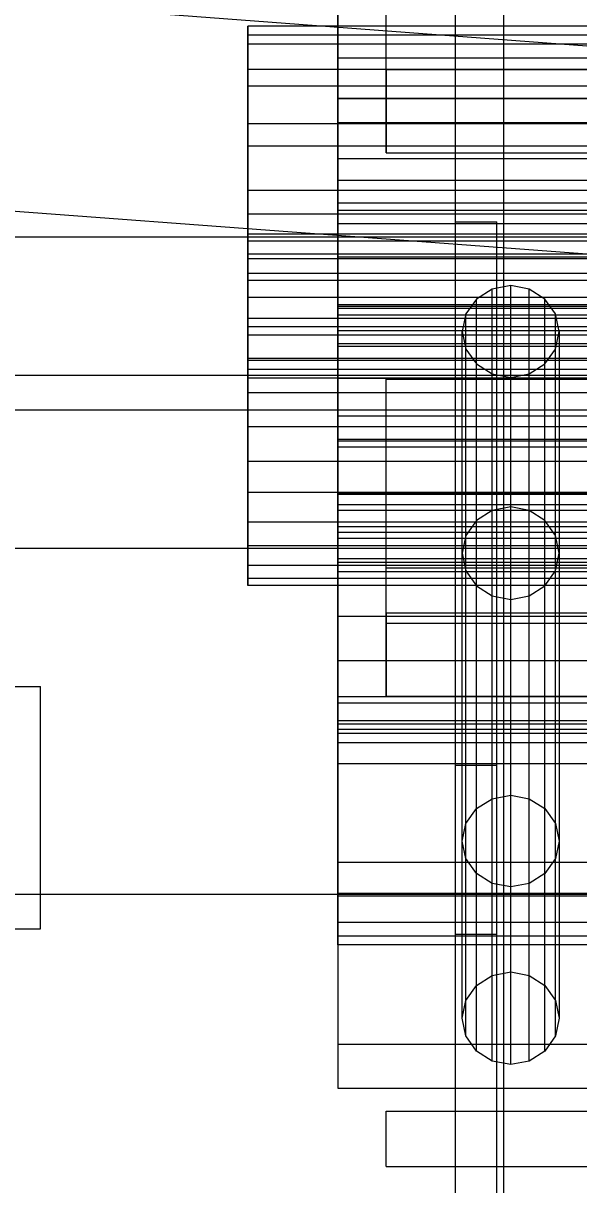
# Model space of a CAD drawing. Header units: millimetres. Extents: x -191664 to 191490, y -197311 to 10263.
# Drawn here: x -532.5 to -452.2, y -31692 to -31524.1 of the extents above; entities that cross this region are included whole.
import ezdxf

# ---------------------------------------------------------------- set-up
doc = ezdxf.new("R2010")
doc.units = ezdxf.units.MM
for name, color, linetype, lineweight in [('COTAS_USUARIO', 1, 'Continuous', 0), ('frontal_C01', 7, 'Continuous', 0), ('frontal_C02', 7, 'Continuous', 0), ('frontal_C03', 7, 'Continuous', 0), ('frontal_C04', 7, 'Continuous', 0)]:
    doc.layers.add(name, color=color, linetype=linetype, lineweight=lineweight)
doc.dimstyles.new('PLANTA_100', dxfattribs={"dimtxt": 250, "dimasz": 150, "dimexe": 150, "dimexo": 80, "dimgap": 100, "dimtad": 1, "dimtih": 1, "dimtoh": 1, "dimdec": 1, "dimdsep": 46, "dimcen": 0.09, "dimclrd": 1, "dimclre": 1, "dimclrt": 1, "dimadec": 0, "dimazin": 0, "dimtfac": 1, "dimtdec": 4, "dimtofl": 0, "dimtmove": 0, "dimatfit": 3, "dimfxl": 1, "dimtolj": 1, "dimtzin": 0, "dimarcsym": 0})

# ---------------------------------------------------------------- blocks, each defined once
blk = doc.blocks.new('*D108')
at = {"layer": 'COTAS_USUARIO', "color": 1, "lineweight": -2, "transparency": 16777216}
for p, q in [((-80, -30400), (-1350, -30400)), ((-1200, -31850), (-1200, -30550)), ((-80, -32000), (-1350, -32000))]:
    blk.add_line(p, q, dxfattribs=at)
at = {"layer": 'COTAS_USUARIO', "color": 1, "transparency": 16777216}
for points in [[(-1225, -30550), (-1175, -30550), (-1200, -30400)], [(-1225, -31850), (-1175, -31850), (-1200, -32000)]]:
    blk.add_solid(points, dxfattribs=at)
at = {"layer": 'Defpoints', "color": 0, "transparency": 16777216}
for p in [(-1200, -30400), (0, -30400), (0, -32000)]:
    blk.add_point(p, dxfattribs=at)
blk = doc.blocks.new('*D109')
at = {"layer": 'COTAS_USUARIO', "color": 1, "lineweight": -2, "transparency": 16777216}
for p, q in [((-80, -28700), (-1350, -28700)), ((-1200, -31850), (-1200, -28850)), ((-80, -32000), (-1350, -32000))]:
    blk.add_line(p, q, dxfattribs=at)
at = {"layer": 'COTAS_USUARIO', "color": 1, "transparency": 16777216}
for points in [[(-1225, -28850), (-1175, -28850), (-1200, -28700)], [(-1225, -31850), (-1175, -31850), (-1200, -32000)]]:
    blk.add_solid(points, dxfattribs=at)
at = {"layer": 'Defpoints', "color": 0, "transparency": 16777216}
for p in [(-1200, -28700), (0, -28700), (0, -32000)]:
    blk.add_point(p, dxfattribs=at)
blk = doc.blocks.new('*D110')
at = {"layer": 'COTAS_USUARIO', "color": 1, "lineweight": -2, "transparency": 16777216}
for p, q in [((-80, -30350), (-1350, -30350)), ((-1200, -31850), (-1200, -30500)), ((-80, -32000), (-1350, -32000))]:
    blk.add_line(p, q, dxfattribs=at)
at = {"layer": 'COTAS_USUARIO', "color": 1, "transparency": 16777216}
for points in [[(-1225, -30500), (-1175, -30500), (-1200, -30350)], [(-1225, -31850), (-1175, -31850), (-1200, -32000)]]:
    blk.add_solid(points, dxfattribs=at)
at = {"layer": 'Defpoints', "color": 0, "transparency": 16777216}
for p in [(-1200, -30350), (0, -30350), (0, -32000)]:
    blk.add_point(p, dxfattribs=at)
blk = doc.blocks.new('*D111')
at = {"layer": 'COTAS_USUARIO', "color": 1, "lineweight": -2, "transparency": 16777216}
for p, q in [((-80, -27700), (-1350, -27700)), ((-1200, -31850), (-1200, -27850)), ((-80, -32000), (-1350, -32000))]:
    blk.add_line(p, q, dxfattribs=at)
at = {"layer": 'COTAS_USUARIO', "color": 1, "transparency": 16777216}
for points in [[(-1225, -27850), (-1175, -27850), (-1200, -27700)], [(-1225, -31850), (-1175, -31850), (-1200, -32000)]]:
    blk.add_solid(points, dxfattribs=at)
at = {"layer": 'Defpoints', "color": 0, "transparency": 16777216}
for p in [(-1200, -27700), (0, -27700), (0, -32000)]:
    blk.add_point(p, dxfattribs=at)
blk = doc.blocks.new('*D121')
at = {"layer": 'COTAS_USUARIO', "color": 1, "lineweight": -2, "transparency": 16777216}
for p, q in [((-80, -29000), (-1350, -29000)), ((-1200, -31850), (-1200, -29150)), ((-80, -32000), (-1350, -32000))]:
    blk.add_line(p, q, dxfattribs=at)
at = {"layer": 'COTAS_USUARIO', "color": 1, "transparency": 16777216}
for points in [[(-1225, -29150), (-1175, -29150), (-1200, -29000)], [(-1225, -31850), (-1175, -31850), (-1200, -32000)]]:
    blk.add_solid(points, dxfattribs=at)
at = {"layer": 'Defpoints', "color": 0, "transparency": 16777216}
for p in [(-1200, -29000), (0, -29000), (0, -32000)]:
    blk.add_point(p, dxfattribs=at)

msp = doc.modelspace()

# ---------------------------------------------------------------- linework, layer by layer
at = {"layer": 'frontal_C01', "color": 139, "true_color": 0x354b57}
for p, q in [((-470, -31975), (-470, -30088.5)), ((-463, -31975), (-463, -30088.5)), ((-470, -31975), (-470, -30888.93)), ((-463, -31975), (-463, -30888.93)), ((-487, -31622.39), (-487, -31564.76)), ((-487, -31564.76), (-437, -31564.76)), ((-487, -31570.45), (-487, -31564.76)), ((-437, -31570.45), (-487, -31570.45)), ((-487, -31570.45), (-487, -31628.08)), ((-437, -31622.39), (-487, -31622.39)), ((-487, -31622.39), (-487, -31628.08)), ((-487, -31628.08), (-437, -31628.08)), ((-470, -31689.37), (-463, -31689.37)), ((-470, -31975), (-470, -31689.37)), ((-463, -31975), (-463, -31689.37)), ((-463, -31689.37), (-397, -31689.37))]:
    msp.add_line(p, q, dxfattribs=at)
at = {"layer": 'frontal_C01', "color": 147, "true_color": 0x24748b}
for p, q in [((-487, -31514.62), (-487, -31529.16)), ((-487, -31534.95), (-487, -31519.06)), ((-487, -31529.16), (-487, -31546.86)), ((-437, -31529.16), (-487, -31529.16)), ((-487, -31553.14), (-487, -31534.95)), ((-487, -31534.95), (-437, -31534.95)), ((-487, -31546.86), (-487, -31565.05)), ((-437, -31546.86), (-487, -31546.86)), ((-487, -31570.84), (-487, -31553.14)), ((-437, -31553.14), (-487, -31553.14)), ((-487, -31565.05), (-487, -31580.94)), ((-437, -31565.05), (-487, -31565.05)), ((-487, -31585.38), (-487, -31570.84)), ((-437, -31570.84), (-487, -31570.84)), ((-487, -31580.94), (-487, -31592.13)), ((-437, -31580.94), (-487, -31580.94)), ((-487, -31594.53), (-487, -31585.38)), ((-437, -31585.38), (-487, -31585.38)), ((-487, -31592.13), (-487, -31596.9)), ((-437, -31592.13), (-487, -31592.13)), ((-487, -31596.9), (-487, -31594.53)), ((-437, -31594.53), (-487, -31594.53)), ((-437, -31596.9), (-487, -31596.9))]:
    msp.add_line(p, q, dxfattribs=at)
at = {"layer": 'frontal_C01', "color": 9, "true_color": 0xb8c2c5}
for p, q in [((-500, -31527.14), (-500, -31524.56)), ((-500, -31524.56), (-500, -31525.84)), ((-350, -31524.56), (-500, -31524.56)), ((-500, -31525.84), (-500, -31530.81)), ((-350, -31525.84), (-500, -31525.84)), ((-500, -31533.21), (-500, -31527.14)), ((-350, -31527.14), (-500, -31527.14)), ((-500, -31530.81), (-500, -31538.69)), ((-350, -31530.81), (-500, -31530.81)), ((-500, -31541.84), (-500, -31533.21)), ((-350, -31533.21), (-500, -31533.21)), ((-500, -31538.69), (-500, -31548.3)), ((-350, -31538.69), (-500, -31538.69)), ((-500, -31551.7), (-500, -31541.84)), ((-500, -31541.84), (-350, -31541.84)), ((-500, -31548.3), (-500, -31558.16)), ((-350, -31548.3), (-500, -31548.3)), ((-500, -31561.31), (-500, -31551.7)), ((-350, -31551.7), (-500, -31551.7)), ((-500, -31558.16), (-500, -31566.79)), ((-350, -31558.16), (-500, -31558.16)), ((-500, -31569.19), (-500, -31561.31)), ((-350, -31561.31), (-500, -31561.31)), ((-464.68, -31562.56), (-466.95, -31563.99)), ((-462, -31562.05), (-464.68, -31562.56)), ((-464.68, -31636.2), (-464.68, -31562.56)), ((-459.32, -31562.56), (-462, -31562.05)), ((-462, -31635.69), (-462, -31562.05)), ((-457.05, -31563.99), (-459.32, -31562.56)), ((-459.32, -31636.2), (-459.32, -31562.56)), ((-466.95, -31563.99), (-468.47, -31566.15)), ((-466.95, -31637.63), (-466.95, -31563.99)), ((-455.53, -31566.15), (-457.05, -31563.99)), ((-457.05, -31637.63), (-457.05, -31563.99)), ((-500, -31566.79), (-500, -31572.86)), ((-350, -31566.79), (-500, -31566.79)), ((-468.47, -31566.15), (-469, -31568.68)), ((-468.47, -31639.79), (-468.47, -31566.15)), ((-455, -31568.68), (-455.53, -31566.15)), ((-455.53, -31639.79), (-455.53, -31566.15)), ((-500, -31574.16), (-500, -31569.19)), ((-350, -31569.19), (-500, -31569.19)), ((-469, -31568.68), (-468.47, -31571.22)), ((-469, -31642.32), (-469, -31568.68)), ((-455.53, -31571.22), (-455, -31568.68)), ((-455, -31568.68), (-455, -31642.32)), ((-468.47, -31571.22), (-466.95, -31573.37)), ((-468.47, -31644.86), (-468.47, -31571.22)), ((-457.05, -31573.37), (-455.53, -31571.22)), ((-455.53, -31644.86), (-455.53, -31571.22)), ((-500, -31572.86), (-500, -31575.44)), ((-350, -31572.86), (-500, -31572.86)), ((-466.95, -31573.37), (-464.68, -31574.81)), ((-466.95, -31647.01), (-466.95, -31573.37)), ((-459.32, -31574.81), (-457.05, -31573.37)), ((-457.05, -31647.01), (-457.05, -31573.37)), ((-500, -31575.44), (-500, -31574.16)), ((-350, -31574.16), (-500, -31574.16)), ((-464.68, -31574.81), (-462, -31575.32)), ((-464.68, -31648.45), (-464.68, -31574.81)), ((-462, -31575.32), (-459.32, -31574.81)), ((-462, -31648.96), (-462, -31575.32)), ((-459.32, -31648.45), (-459.32, -31574.81)), ((-350, -31575.44), (-500, -31575.44)), ((-464.68, -31636.2), (-462, -31635.69)), ((-462, -31635.69), (-459.32, -31636.2)), ((-466.95, -31637.63), (-464.68, -31636.2)), ((-459.32, -31636.2), (-457.05, -31637.63)), ((-468.47, -31639.79), (-466.95, -31637.63)), ((-457.05, -31637.63), (-455.53, -31639.79)), ((-469, -31642.32), (-468.47, -31639.79)), ((-455.53, -31639.79), (-455, -31642.32)), ((-468.47, -31644.86), (-469, -31642.32)), ((-455, -31642.32), (-455.53, -31644.86)), ((-466.95, -31647.01), (-468.47, -31644.86)), ((-455.53, -31644.86), (-457.05, -31647.01)), ((-464.68, -31648.45), (-466.95, -31647.01)), ((-457.05, -31647.01), (-459.32, -31648.45)), ((-462, -31648.96), (-464.68, -31648.45)), ((-459.32, -31648.45), (-462, -31648.96))]:
    msp.add_line(p, q, dxfattribs=at)
at = {"layer": 'frontal_C01', "color": 43, "true_color": 0xd6b34e}
for p, q in [((-487, -31631.18), (-487, -31551.14)), ((-487, -31551.14), (-437, -31551.14)), ((-487, -31565.35), (-487, -31551.14)), ((-437, -31565.35), (-487, -31565.35)), ((-487, -31565.35), (-487, -31645.39)), ((-437, -31631.18), (-487, -31631.18)), ((-487, -31631.18), (-487, -31645.39)), ((-487, -31645.39), (-437, -31645.39))]:
    msp.add_line(p, q, dxfattribs=at)
at = {"layer": 'frontal_C01', "color": 145, "true_color": 0x3e8091}
for p, q in [((-487, -31626.18), (-487, -31568.55)), ((-487, -31568.55), (-437, -31568.55)), ((-487, -31592.24), (-487, -31568.55)), ((-437, -31592.24), (-487, -31592.24)), ((-487, -31592.24), (-487, -31649.87)), ((-437, -31626.18), (-487, -31626.18)), ((-487, -31626.18), (-487, -31649.87)), ((-487, -31649.87), (-437, -31649.87))]:
    msp.add_line(p, q, dxfattribs=at)
at = {"layer": 'frontal_C01', "color": 251, "true_color": 0x4e626d}
for p, q in [((-480, -31609.37), (-480, -31575.57)), ((-480, -31575.57), (-380, -31575.57)), ((-480, -31621.37), (-480, -31575.57)), ((-380, -31609.37), (-480, -31609.37)), ((-480, -31609.37), (-480, -31621.37)), ((-480, -31621.37), (-380, -31621.37)), ((-470, -31734.37), (-470, -31631.37)), ((-470, -31631.37), (-464, -31631.37)), ((-464, -31734.37), (-464, -31631.37)), ((-480, -31681.37), (-380, -31681.37)), ((-480, -31689.37), (-480, -31681.37)), ((-480, -31689.37), (-380, -31689.37))]:
    msp.add_line(p, q, dxfattribs=at)
at = {"layer": 'frontal_C02', "color": 139, "true_color": 0x354b57}
for p, q in [((-470, -31975), (-470, -29576.75)), ((-463, -31975), (-463, -29576.75)), ((-470, -31975), (-470, -30072.14)), ((-463, -31975), (-463, -30072.14)), ((-470, -31975), (-470, -30861.25)), ((-463, -31975), (-463, -30861.25)), ((-487, -31650.3), (-487, -31597.69)), ((-487, -31597.69), (-437, -31597.69)), ((-487, -31603.43), (-487, -31597.69)), ((-437, -31603.43), (-487, -31603.43)), ((-487, -31603.43), (-487, -31656.03)), ((-470, -31610.84), (-463, -31610.84)), ((-470, -31975), (-470, -31610.84)), ((-463, -31975), (-463, -31610.84)), ((-463, -31610.84), (-397, -31610.84)), ((-437, -31650.3), (-487, -31650.3)), ((-487, -31650.3), (-487, -31656.03)), ((-487, -31656.03), (-437, -31656.03))]:
    msp.add_line(p, q, dxfattribs=at)
at = {"layer": 'frontal_C02', "color": 251, "true_color": 0x4e626d}
for p, q in [((-480, -31530.84), (-480, -31505.78)), ((-480, -31542.84), (-480, -31505.78)), ((-380, -31530.84), (-480, -31530.84)), ((-480, -31530.84), (-480, -31542.84)), ((-480, -31542.84), (-380, -31542.84)), ((-470, -31655.84), (-470, -31552.84)), ((-470, -31552.84), (-464, -31552.84)), ((-464, -31655.84), (-464, -31552.84)), ((-480, -31602.84), (-380, -31602.84)), ((-480, -31610.84), (-480, -31602.84)), ((-480, -31610.84), (-380, -31610.84)), ((-464, -31655.84), (-470, -31655.84))]:
    msp.add_line(p, q, dxfattribs=at)
at = {"layer": 'frontal_C02', "color": 147, "true_color": 0x24748b}
for p, q in [((-487, -31538.5), (-487, -31533.22)), ((-487, -31533.22), (-487, -31535.05)), ((-437, -31533.22), (-487, -31533.22)), ((-487, -31535.05), (-487, -31543.73)), ((-437, -31535.05), (-487, -31535.05)), ((-487, -31550.11), (-487, -31538.5)), ((-437, -31538.5), (-487, -31538.5)), ((-487, -31543.73), (-487, -31557.93)), ((-437, -31543.73), (-487, -31543.73)), ((-487, -31566.26), (-487, -31550.11)), ((-437, -31550.11), (-487, -31550.11)), ((-487, -31557.93), (-487, -31575.49)), ((-437, -31557.93), (-487, -31557.93)), ((-487, -31584.51), (-487, -31566.26)), ((-487, -31566.26), (-437, -31566.26)), ((-487, -31575.49), (-487, -31593.74)), ((-437, -31575.49), (-487, -31575.49)), ((-487, -31602.07), (-487, -31584.51)), ((-437, -31584.51), (-487, -31584.51)), ((-487, -31593.74), (-487, -31609.89)), ((-437, -31593.74), (-487, -31593.74)), ((-487, -31616.27), (-487, -31602.07)), ((-437, -31602.07), (-487, -31602.07)), ((-487, -31609.89), (-487, -31621.5)), ((-437, -31609.89), (-487, -31609.89)), ((-487, -31624.95), (-487, -31616.27)), ((-437, -31616.27), (-487, -31616.27)), ((-487, -31621.5), (-487, -31626.78)), ((-437, -31621.5), (-487, -31621.5)), ((-487, -31626.78), (-487, -31624.95)), ((-437, -31624.95), (-487, -31624.95)), ((-437, -31626.78), (-487, -31626.78))]:
    msp.add_line(p, q, dxfattribs=at)
at = {"layer": 'frontal_C02', "color": 9, "true_color": 0xb8c2c5}
for p, q in [((-500, -31557.49), (-500, -31554.62)), ((-500, -31554.62), (-500, -31555.61)), ((-350, -31554.62), (-500, -31554.62)), ((-500, -31555.61), (-500, -31560.32)), ((-350, -31555.61), (-500, -31555.61)), ((-500, -31563.78), (-500, -31557.49)), ((-350, -31557.49), (-500, -31557.49)), ((-500, -31560.32), (-500, -31568.03)), ((-350, -31560.32), (-500, -31560.32)), ((-500, -31572.55), (-500, -31563.78)), ((-350, -31563.78), (-500, -31563.78)), ((-500, -31568.03), (-500, -31577.55)), ((-350, -31568.03), (-500, -31568.03)), ((-500, -31582.45), (-500, -31572.55)), ((-500, -31572.55), (-350, -31572.55)), ((-500, -31577.55), (-500, -31587.45)), ((-350, -31577.55), (-500, -31577.55)), ((-500, -31591.97), (-500, -31582.45)), ((-350, -31582.45), (-500, -31582.45)), ((-500, -31587.45), (-500, -31596.22)), ((-350, -31587.45), (-500, -31587.45)), ((-500, -31599.68), (-500, -31591.97)), ((-350, -31591.97), (-500, -31591.97)), ((-464.68, -31594.53), (-466.95, -31595.98)), ((-462, -31594.02), (-464.68, -31594.53)), ((-464.68, -31661.75), (-464.68, -31594.53)), ((-459.32, -31594.53), (-462, -31594.02)), ((-462, -31661.24), (-462, -31594.02)), ((-457.05, -31595.98), (-459.32, -31594.53)), ((-459.32, -31661.75), (-459.32, -31594.53)), ((-500, -31596.22), (-500, -31602.51)), ((-350, -31596.22), (-500, -31596.22)), ((-466.95, -31595.98), (-468.47, -31598.16)), ((-466.95, -31663.2), (-466.95, -31595.98)), ((-455.53, -31598.16), (-457.05, -31595.98)), ((-457.05, -31663.2), (-457.05, -31595.98)), ((-468.47, -31598.16), (-469, -31600.72)), ((-468.47, -31665.38), (-468.47, -31598.16)), ((-455, -31600.72), (-455.53, -31598.16)), ((-455.53, -31665.38), (-455.53, -31598.16)), ((-500, -31604.39), (-500, -31599.68)), ((-350, -31599.68), (-500, -31599.68)), ((-469, -31600.72), (-468.47, -31603.28)), ((-469, -31667.94), (-469, -31600.72)), ((-455.53, -31603.28), (-455, -31600.72)), ((-455, -31600.72), (-455, -31667.94)), ((-500, -31602.51), (-500, -31605.38)), ((-350, -31602.51), (-500, -31602.51)), ((-468.47, -31603.28), (-466.95, -31605.45)), ((-468.47, -31670.5), (-468.47, -31603.28)), ((-457.05, -31605.45), (-455.53, -31603.28)), ((-455.53, -31670.5), (-455.53, -31603.28)), ((-500, -31605.38), (-500, -31604.39)), ((-350, -31604.39), (-500, -31604.39)), ((-350, -31605.38), (-500, -31605.38)), ((-466.95, -31605.45), (-464.68, -31606.9)), ((-466.95, -31672.67), (-466.95, -31605.45)), ((-459.32, -31606.9), (-457.05, -31605.45)), ((-457.05, -31672.67), (-457.05, -31605.45)), ((-464.68, -31606.9), (-462, -31607.41)), ((-464.68, -31674.12), (-464.68, -31606.9)), ((-462, -31607.41), (-459.32, -31606.9)), ((-459.32, -31674.12), (-459.32, -31606.9)), ((-462, -31674.63), (-462, -31607.41)), ((-466.95, -31663.2), (-464.68, -31661.75)), ((-464.68, -31661.75), (-462, -31661.24)), ((-462, -31661.24), (-459.32, -31661.75)), ((-459.32, -31661.75), (-457.05, -31663.2)), ((-468.47, -31665.38), (-466.95, -31663.2)), ((-457.05, -31663.2), (-455.53, -31665.38)), ((-469, -31667.94), (-468.47, -31665.38)), ((-455.53, -31665.38), (-455, -31667.94)), ((-468.47, -31670.5), (-469, -31667.94)), ((-455, -31667.94), (-455.53, -31670.5)), ((-466.95, -31672.67), (-468.47, -31670.5)), ((-455.53, -31670.5), (-457.05, -31672.67)), ((-464.68, -31674.12), (-466.95, -31672.67)), ((-457.05, -31672.67), (-459.32, -31674.12)), ((-462, -31674.63), (-464.68, -31674.12)), ((-459.32, -31674.12), (-462, -31674.63))]:
    msp.add_line(p, q, dxfattribs=at)
at = {"layer": 'frontal_C02', "color": 43, "true_color": 0xd6b34e}
for p, q in [((-487, -31657.31), (-487, -31584.25)), ((-487, -31584.25), (-437, -31584.25)), ((-487, -31598.59), (-487, -31584.25)), ((-437, -31598.59), (-487, -31598.59)), ((-487, -31598.59), (-487, -31671.66)), ((-437, -31657.31), (-487, -31657.31)), ((-487, -31657.31), (-487, -31671.66)), ((-487, -31671.66), (-437, -31671.66))]:
    msp.add_line(p, q, dxfattribs=at)
at = {"layer": 'frontal_C02', "color": 145, "true_color": 0x3e8091}
for p, q in [((-487, -31654.12), (-487, -31601.51)), ((-487, -31601.51), (-437, -31601.51)), ((-487, -31625.42), (-487, -31601.51)), ((-437, -31625.42), (-487, -31625.42)), ((-487, -31625.42), (-487, -31678.03)), ((-437, -31654.12), (-487, -31654.12)), ((-487, -31654.12), (-487, -31678.03)), ((-487, -31678.03), (-437, -31678.03))]:
    msp.add_line(p, q, dxfattribs=at)
at = {"layer": 'frontal_C03', "color": 139, "true_color": 0x354b57}
for p, q in [((-470, -31975), (-470, -29153.29)), ((-463, -31975), (-463, -29153.29)), ((-470, -31975), (-470, -29352.58)), ((-463, -31975), (-463, -29352.58)), ((-470, -31975), (-470, -30079.71)), ((-463, -31975), (-463, -30079.71)), ((-470, -31975), (-470, -30806.85)), ((-463, -31975), (-463, -30806.85)), ((-470, -31975), (-470, -31461.68)), ((-463, -31975), (-463, -31461.68))]:
    msp.add_line(p, q, dxfattribs=at)
at = {"layer": 'frontal_C04', "color": 139, "true_color": 0x354b57}
for p, q in [((-548.88, -31520.04), (651.12, -31610.04)), ((-551.12, -31549.96), (648.88, -31639.96)), ((-550, -31555), (650, -31555)), ((-550, -31600), (650, -31600)), ((-570, -31620), (-530, -31620)), ((-530, -31655), (-530, -31620)), ((-550, -31650), (650, -31650)), ((-570, -31655), (-530, -31655))]:
    msp.add_line(p, q, dxfattribs=at)
at = {"layer": 'frontal_C04', "color": 251, "true_color": 0x586d65}
for p, q in [((-1750, -31575), (2600, -31575)), ((-1750, -31580), (2600, -31580))]:
    msp.add_line(p, q, dxfattribs=at)

# ---------------------------------------------------------------- dimensions: what is measured, and where the dimension line sits
at = {"layer": 'COTAS_USUARIO'}
for p2, picture, middle in [((0, -27700), '*D111', (-1200, -29850)), ((0, -28700), '*D109', (-1200, -30350)), ((0, -29000), '*D121', (-1200, -30500)), ((0, -30350), '*D110', (-1200, -31175)), ((0, -30400), '*D108', (-1200, -31200))]:
    dim = msp.add_aligned_dim(p1=(0, -32000), p2=p2, distance=1200, dimstyle='PLANTA_100', dxfattribs=at)
    dim.commit()
    dim.dimension.update_dxf_attribs({"geometry": picture, "text_midpoint": middle})

doc.saveas('drawing.dxf')
